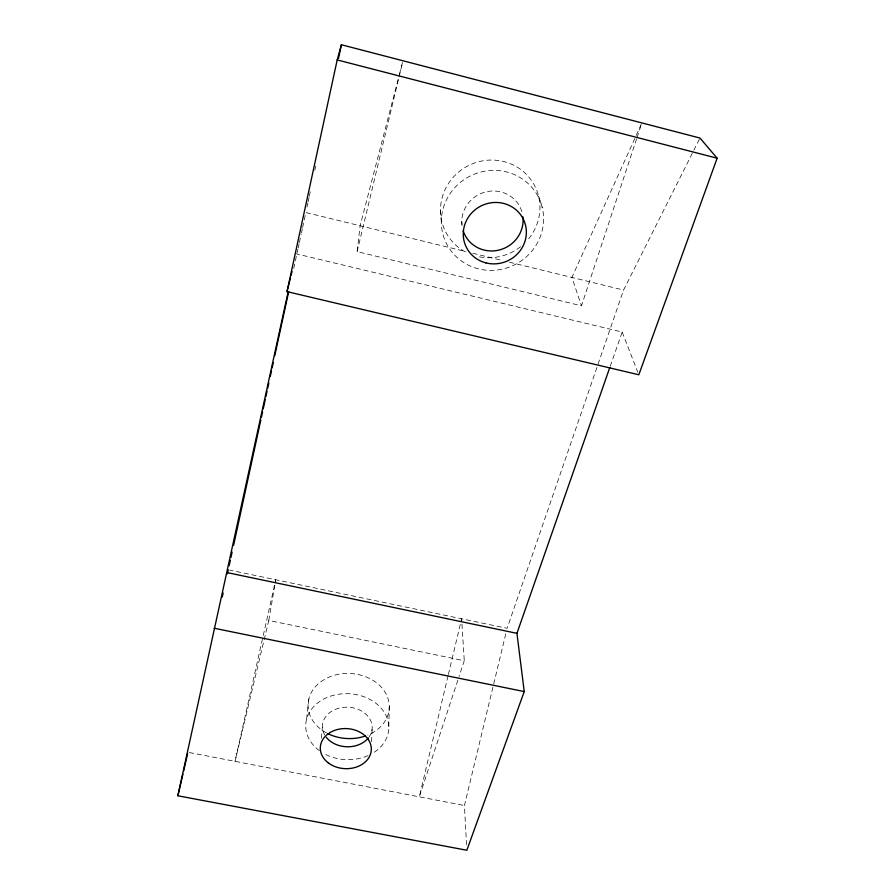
<?xml version="1.0" encoding="UTF-8"?>
<svg xmlns="http://www.w3.org/2000/svg" width="895" height="895" viewBox="0 0 895 895"><rect width="100%" height="100%" fill="white"/><g stroke="black" fill="none" stroke-linecap="round" stroke-linejoin="round"><path stroke-width="0.67" stroke-dasharray="4.47 3.36" d="M388.81 726.628L389.28 705.954M371.593 741.72L372.197 726.841M321.35 738.319L322.368 727.501M306.605 719.132L308.909 698.559M636.613 138.826L581.47 305.799L357.127 251.618L360.126 225.775L398.387 78.346M268.78 620.448L275.749 579.77L235.027 761.343L268.78 620.448L464.27 660.723L459.034 676.575M307.019 207.081L307.891 202.986M308.171 201.621L309.043 197.526M309.334 196.162L310.487 190.702M314.816 170.24L315.689 166.157M293.717 268.444L297.867 249.347M298.169 247.982L299.053 243.899M299.344 242.534L301.123 234.356M301.425 232.991L302.309 228.896M302.611 227.531L305.866 212.529L466.015 251.607M448.059 675.87L419.319 796.841L458.598 677.907M448.384 674.506L461.619 618.781L464.27 660.723M357.127 251.618L398.734 78.357M399.058 77.004L402.627 62.113L398.745 76.992M466.552 844.824L464.427 805.522L506.458 631.031M637.05 137.494L640.988 125.568M699.353 139.284L623.569 290.047L507.118 628.324L229.623 570.093M610.233 366.256L622.182 332.045L296.402 253.856M641.29 124.181L571.905 277.439L581.47 305.799M189.315 752.538L464.427 805.522M472.806 253.263L502.666 260.546M509.456 262.201L623.569 290.047M622.182 332.045L637.811 372.186M538.622 196.318L542.247 207.55A51.496 49.617 -26.3 0 1 477.661 268.645A51.496 49.617 -26.3 0 1 457.457 184.963A51.496 49.617 -26.3 0 1 542.247 207.55M461.764 221.781L462.1 224.5M440.463 210.538L441.325 222.094M324.717 735.03A24.948 19.791 2.7 0 1 347.931 707.207A24.948 19.791 2.7 0 1 369.243 736.742M462.01 225.685A30.9 29.77 -26.3 0 1 486.869 191.664A30.9 29.77 -26.3 0 1 522.255 213.066M326.563 732.971A40.655 32.567 2.8 0 1 318.743 683.444A40.655 32.567 2.8 0 1 380.789 686.633A40.655 32.567 2.8 0 1 367.789 735.097M465.154 251.775A50.12 48.453 -28.8 0 1 449.055 182.625A50.12 48.453 -28.8 0 1 520.901 169.614A50.12 48.453 -28.8 0 1 527.144 240.542M520.566 246.707A50.12 48.453 -28.8 0 1 478.154 256.596M319.358 750.648A41.573 32.992 2.7 0 1 318.217 702.553A41.573 32.992 2.7 0 1 378.708 705.652A41.573 32.992 2.7 0 1 372.465 753.366M368.013 755.637A41.573 32.992 2.7 0 1 323.565 753.377"/><path stroke-width="1.34" d="M338.511 58.388L341.398 44.75L699.979 138.043L717.141 158.202L638.817 374.77L287.026 291.625L337.202 59.92L341.398 44.75M609.775 367.565L516.941 633.336L524.235 691.578L466.843 850.25L177.859 795.778L288.123 291.994M229.165 565.718L230.351 560.27M230.932 557.54L232.118 552.081M233.606 545.268L260.848 419.811M261.441 417.081L262.627 411.622M263.219 408.903L265.289 399.349M265.882 396.63L267.068 391.171M267.661 388.441L268.847 382.993M270.324 376.168L271.509 370.72M272.102 367.99L273.288 362.531M274.765 355.718L288.682 291.625M222.251 597.043L223.157 592.96M227.375 573.896L228.27 569.813M177.859 795.778L182.916 774.03M183.542 771.311L187.648 753.646M287.026 291.625L290.372 278.132M291.043 275.436L292.05 271.398M214.14 628.234L524.235 691.578M227.229 572.621L516.941 633.336M337.202 59.92L717.141 158.202M368.427 737.838A24.948 19.791 2.7 0 1 326.283 737.312M522.948 216.926A30.9 29.77 -26.3 0 1 498.66 250.152A30.9 29.77 -26.3 0 1 463.151 230.742M365.417 735.981A40.655 32.567 2.8 0 1 327.682 733.553M328.331 762.92A25.53 20.048 2.7 0 0 370.653 753.668A25.53 20.048 2.7 0 0 338.467 729.28A25.53 20.048 2.7 0 0 328.331 762.92M485.873 262.873A31.772 30.497 -24.1 0 0 525.499 225.07A31.772 30.497 -24.1 0 0 473.075 211.556A31.772 30.497 -24.1 0 0 485.873 262.873"/></g></svg>
